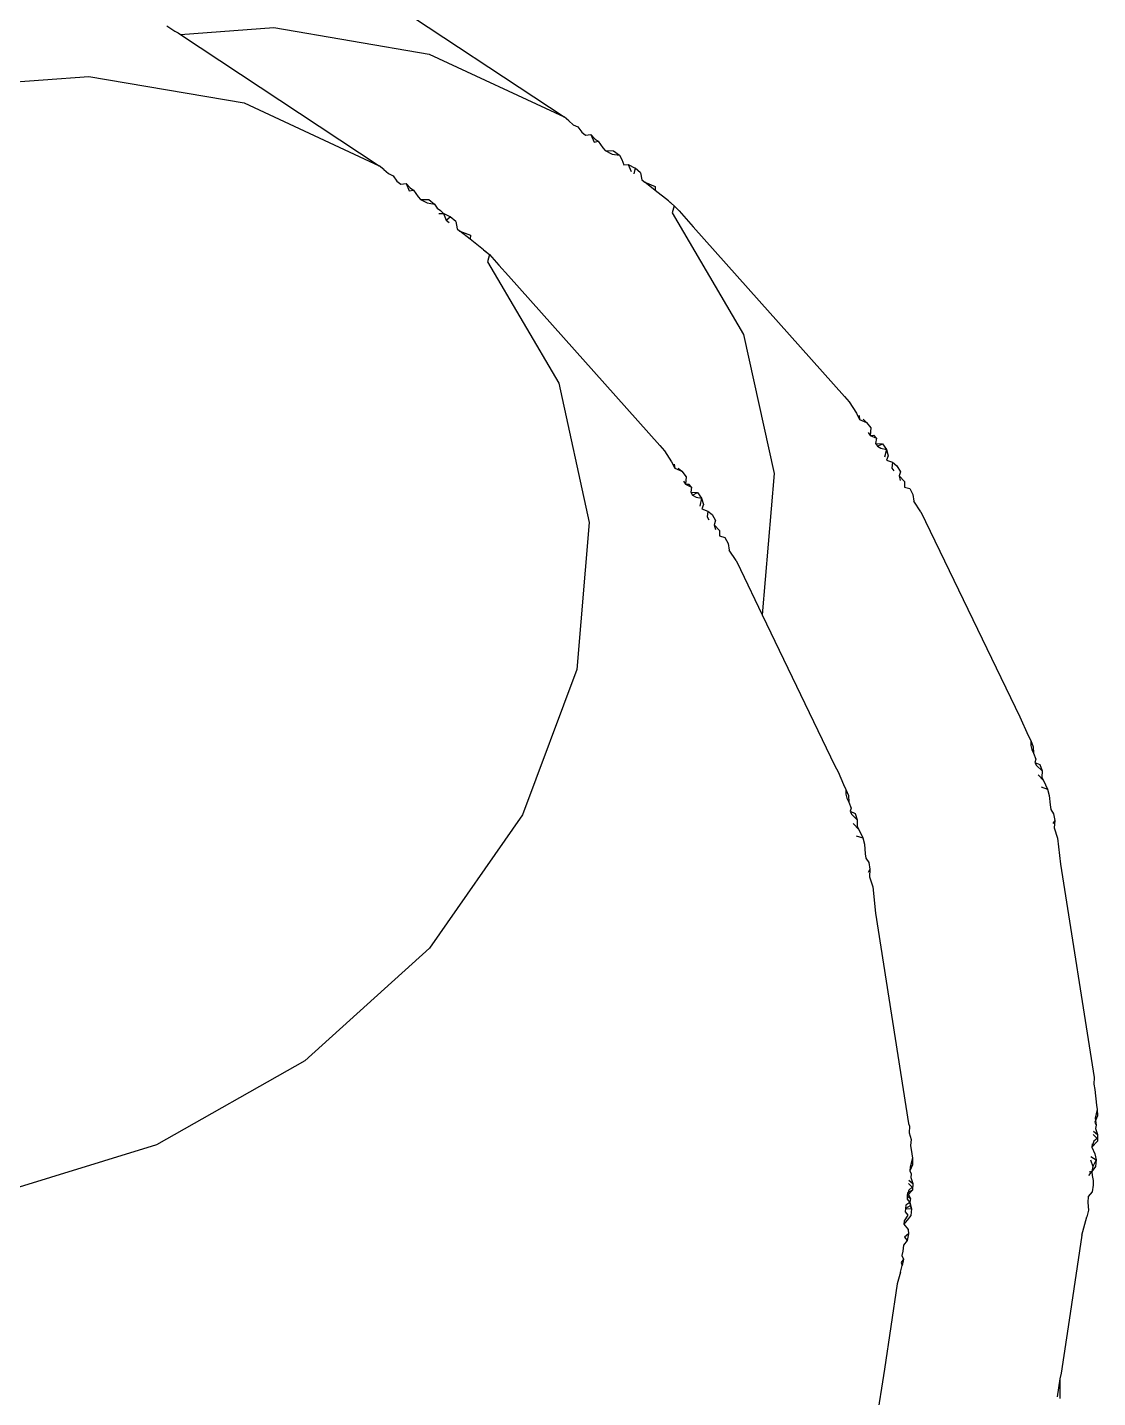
# Model space of a CAD drawing. Header units: inches. Extents: x 9636 to 21597, y -10243 to 557.
# Drawn here: x 14664.23 to 14664.76, y -8335.944 to -8335.266 of the extents above; entities that cross this region are included whole.
import ezdxf

# ---------------------------------------------------------------- set-up
doc = ezdxf.new("R2010")
doc.units = ezdxf.units.IN
doc.header["$MEASUREMENT"] = 0
doc.layers.add('Edges', color=7, linetype='Continuous')

# ---------------------------------------------------------------- blocks, each defined once
blk = doc.blocks.new('FF')
at = {"layer": 'Edges', "color": 252, "true_color": 0x939598}
for p, q in [((14664.39622, -8335.24452), (14664.4957, -8335.31031)), ((14664.29922, -8335.26515), (14664.30318, -8335.26793)), ((14664.30318, -8335.26793), (14664.30478, -8335.26868)), ((14664.30478, -8335.26868), (14664.30597, -8335.26946)), ((14664.30597, -8335.26946), (14664.35204, -8335.2661)), ((14664.30597, -8335.26946), (14664.40426, -8335.33447)), ((14664.35204, -8335.2661), (14664.42888, -8335.27922)), ((14664.42888, -8335.27922), (14664.4957, -8335.31031)), ((14664.17941, -8335.29618), (14664.2606, -8335.29026)), ((14664.2606, -8335.29026), (14664.33744, -8335.30338)), ((14664.33744, -8335.30338), (14664.40426, -8335.33447)), ((14664.49798, -8335.31216), (14664.4957, -8335.31031)), ((14664.49798, -8335.31216), (14664.50021, -8335.31415)), ((14664.50021, -8335.31415), (14664.50257, -8335.31523)), ((14664.50257, -8335.31523), (14664.50444, -8335.31791)), ((14664.50444, -8335.31791), (14664.50631, -8335.3194)), ((14664.50631, -8335.3194), (14664.50899, -8335.31901)), ((14664.50899, -8335.31901), (14664.51102, -8335.32128)), ((14664.50899, -8335.31901), (14664.51052, -8335.32273)), ((14664.51052, -8335.32273), (14664.5126, -8335.32233)), ((14664.51102, -8335.32128), (14664.5126, -8335.32233)), ((14664.5126, -8335.32233), (14664.51488, -8335.32561)), ((14664.51488, -8335.32561), (14664.51607, -8335.32695)), ((14664.51607, -8335.32695), (14664.51948, -8335.32865)), ((14664.51607, -8335.32695), (14664.52019, -8335.32703)), ((14664.51948, -8335.32865), (14664.52305, -8335.32923)), ((14664.52019, -8335.32703), (14664.52305, -8335.32923)), ((14664.52305, -8335.32923), (14664.52431, -8335.33128)), ((14664.52431, -8335.33128), (14664.52522, -8335.33393)), ((14664.40654, -8335.33631), (14664.40426, -8335.33447)), ((14664.40654, -8335.33631), (14664.40877, -8335.33831)), ((14664.40877, -8335.33831), (14664.41113, -8335.33939)), ((14664.52522, -8335.33393), (14664.52742, -8335.3339)), ((14664.52742, -8335.3339), (14664.53082, -8335.33558)), ((14664.52742, -8335.3339), (14664.52886, -8335.33728)), ((14664.53082, -8335.33558), (14664.53026, -8335.33839)), ((14664.53352, -8335.33792), (14664.53082, -8335.33558)), ((14664.53352, -8335.33792), (14664.53418, -8335.34149)), ((14664.41113, -8335.33939), (14664.413, -8335.34207)), ((14664.413, -8335.34207), (14664.41487, -8335.34355)), ((14664.41487, -8335.34355), (14664.41755, -8335.34317)), ((14664.41755, -8335.34317), (14664.41958, -8335.34544)), ((14664.41755, -8335.34317), (14664.41907, -8335.34689)), ((14664.41958, -8335.34544), (14664.42116, -8335.34649)), ((14664.53418, -8335.34149), (14664.53558, -8335.3426)), ((14664.53558, -8335.3426), (14664.54084, -8335.34466)), ((14664.54069, -8335.34666), (14664.53558, -8335.3426)), ((14664.54084, -8335.34466), (14664.54069, -8335.34666)), ((14664.41907, -8335.34689), (14664.42116, -8335.34649)), ((14664.42116, -8335.34649), (14664.42344, -8335.34977)), ((14664.42344, -8335.34977), (14664.42463, -8335.35111)), ((14664.42463, -8335.35111), (14664.42804, -8335.35281)), ((14664.42463, -8335.35111), (14664.42875, -8335.35119)), ((14664.42875, -8335.35119), (14664.43161, -8335.35339)), ((14664.54729, -8335.35189), (14664.54069, -8335.34666)), ((14664.54729, -8335.35189), (14664.54842, -8335.35279)), ((14664.54729, -8335.35189), (14664.55024, -8335.35423)), ((14664.42804, -8335.35281), (14664.43161, -8335.35339)), ((14664.43161, -8335.35339), (14664.43287, -8335.35544)), ((14664.43287, -8335.35544), (14664.43461, -8335.35659)), ((14664.43378, -8335.35809), (14664.43598, -8335.35806)), ((14664.43461, -8335.35659), (14664.43598, -8335.35806)), ((14664.43598, -8335.35806), (14664.43742, -8335.36144)), ((14664.43938, -8335.35974), (14664.43598, -8335.35806)), ((14664.55024, -8335.35423), (14664.5492, -8335.35781)), ((14664.5492, -8335.35781), (14664.58449, -8335.41792)), ((14664.55024, -8335.35423), (14664.55261, -8335.35683)), ((14664.55261, -8335.35683), (14664.55493, -8335.35946)), ((14664.55493, -8335.35946), (14664.5596, -8335.36473)), ((14664.43742, -8335.36144), (14664.43938, -8335.35974)), ((14664.43742, -8335.36144), (14664.43882, -8335.36255)), ((14664.44207, -8335.36208), (14664.43938, -8335.35974)), ((14664.44207, -8335.36208), (14664.44274, -8335.36565)), ((14664.44274, -8335.36565), (14664.44414, -8335.36676)), ((14664.5596, -8335.36473), (14664.63444, -8335.44868)), ((14664.44414, -8335.36676), (14664.4494, -8335.36882)), ((14664.44925, -8335.37082), (14664.44414, -8335.36676)), ((14664.4494, -8335.36882), (14664.44925, -8335.37082)), ((14664.45585, -8335.37605), (14664.44925, -8335.37082)), ((14664.45585, -8335.37605), (14664.45698, -8335.37694)), ((14664.45585, -8335.37605), (14664.4588, -8335.37839)), ((14664.4588, -8335.37839), (14664.45776, -8335.38197)), ((14664.4588, -8335.37839), (14664.46117, -8335.38099)), ((14664.45776, -8335.38197), (14664.49305, -8335.44208)), ((14664.46117, -8335.38099), (14664.46349, -8335.38362)), ((14664.46349, -8335.38362), (14664.46816, -8335.38889)), ((14664.46816, -8335.38889), (14664.543, -8335.47284)), ((14664.58449, -8335.41792), (14664.59959, -8335.48673)), ((14664.49305, -8335.44208), (14664.50815, -8335.51089)), ((14664.63444, -8335.44868), (14664.63681, -8335.45128)), ((14664.63681, -8335.45128), (14664.64034, -8335.4568)), ((14664.64034, -8335.4568), (14664.64194, -8335.45998)), ((14664.64166, -8335.45802), (14664.64194, -8335.45998)), ((14664.64194, -8335.45998), (14664.64537, -8335.46143)), ((14664.64367, -8335.45986), (14664.64537, -8335.46143)), ((14664.64537, -8335.46143), (14664.64751, -8335.46417)), ((14664.64621, -8335.46643), (14664.64716, -8335.46785)), ((14664.64751, -8335.46417), (14664.64716, -8335.46785)), ((14664.64716, -8335.46785), (14664.64889, -8335.46778)), ((14664.64716, -8335.46785), (14664.65023, -8335.46928)), ((14664.64889, -8335.46778), (14664.65023, -8335.46928)), ((14664.543, -8335.47284), (14664.54537, -8335.47544)), ((14664.65023, -8335.46928), (14664.6498, -8335.47183)), ((14664.6498, -8335.47183), (14664.65322, -8335.47198)), ((14664.6498, -8335.47183), (14664.65074, -8335.47325)), ((14664.65074, -8335.47325), (14664.65322, -8335.47198)), ((14664.65074, -8335.47325), (14664.65248, -8335.47426)), ((14664.65248, -8335.47426), (14664.65516, -8335.47482)), ((14664.65322, -8335.47198), (14664.65516, -8335.47482)), ((14664.54537, -8335.47544), (14664.5489, -8335.48096)), ((14664.5489, -8335.48096), (14664.5505, -8335.48414)), ((14664.65516, -8335.47482), (14664.65431, -8335.47864)), ((14664.65516, -8335.47482), (14664.6561, -8335.47795)), ((14664.6561, -8335.47795), (14664.65525, -8335.48006)), ((14664.65525, -8335.48006), (14664.65823, -8335.48119)), ((14664.65823, -8335.48119), (14664.65789, -8335.48403)), ((14664.65823, -8335.48119), (14664.66034, -8335.4829)), ((14664.55022, -8335.48217), (14664.5505, -8335.48414)), ((14664.5505, -8335.48414), (14664.55393, -8335.48559)), ((14664.55223, -8335.48402), (14664.55393, -8335.48559)), ((14664.55393, -8335.48559), (14664.55607, -8335.48833)), ((14664.59959, -8335.48673), (14664.59371, -8335.55662)), ((14664.65789, -8335.48403), (14664.65883, -8335.48545)), ((14664.66034, -8335.4829), (14664.66208, -8335.48583)), ((14664.66208, -8335.48583), (14664.66147, -8335.48792)), ((14664.66147, -8335.48792), (14664.662, -8335.49023)), ((14664.66147, -8335.48792), (14664.66411, -8335.49075)), ((14664.55477, -8335.49059), (14664.55572, -8335.49201)), ((14664.55607, -8335.48833), (14664.55572, -8335.49201)), ((14664.55572, -8335.49201), (14664.55745, -8335.49193)), ((14664.55572, -8335.49201), (14664.55879, -8335.49344)), ((14664.55745, -8335.49193), (14664.55879, -8335.49344)), ((14664.55879, -8335.49344), (14664.55835, -8335.49599)), ((14664.66411, -8335.49075), (14664.66411, -8335.49341)), ((14664.66411, -8335.49341), (14664.6667, -8335.49417)), ((14664.6667, -8335.49417), (14664.66825, -8335.49719)), ((14664.55835, -8335.49599), (14664.56178, -8335.49614)), ((14664.55835, -8335.49599), (14664.5593, -8335.49741)), ((14664.5593, -8335.49741), (14664.56178, -8335.49614)), ((14664.5593, -8335.49741), (14664.56104, -8335.49842)), ((14664.56104, -8335.49842), (14664.56372, -8335.49898)), ((14664.56178, -8335.49614), (14664.56372, -8335.49898)), ((14664.56372, -8335.49898), (14664.56287, -8335.5028)), ((14664.56372, -8335.49898), (14664.56465, -8335.50211)), ((14664.66825, -8335.49719), (14664.66878, -8335.50044)), ((14664.67221, -8335.50562), (14664.66878, -8335.50044)), ((14664.56465, -8335.50211), (14664.56381, -8335.50422)), ((14664.56381, -8335.50422), (14664.56679, -8335.50535)), ((14664.56679, -8335.50535), (14664.56645, -8335.50819)), ((14664.56645, -8335.50819), (14664.56739, -8335.50961)), ((14664.56679, -8335.50535), (14664.56889, -8335.50706)), ((14664.56889, -8335.50706), (14664.57064, -8335.50999)), ((14664.67221, -8335.50562), (14664.72118, -8335.60718)), ((14664.50815, -8335.51089), (14664.50202, -8335.58372)), ((14664.57064, -8335.50999), (14664.57003, -8335.51207)), ((14664.57003, -8335.51207), (14664.57056, -8335.51439)), ((14664.57003, -8335.51207), (14664.57267, -8335.5149)), ((14664.57267, -8335.5149), (14664.57267, -8335.51756)), ((14664.57267, -8335.51756), (14664.57526, -8335.51833)), ((14664.57526, -8335.51833), (14664.57681, -8335.52135)), ((14664.57681, -8335.52135), (14664.57734, -8335.5246)), ((14664.58077, -8335.52978), (14664.57734, -8335.5246)), ((14664.58077, -8335.52978), (14664.58305, -8335.53425)), ((14664.58305, -8335.53425), (14664.59371, -8335.55662)), ((14664.59371, -8335.55662), (14664.62974, -8335.63134)), ((14664.50202, -8335.58372), (14664.47509, -8335.6556)), ((14664.72118, -8335.60718), (14664.72539, -8335.61638)), ((14664.72539, -8335.61638), (14664.72657, -8335.61884)), ((14664.72657, -8335.61884), (14664.72786, -8335.62194)), ((14664.72657, -8335.61884), (14664.72661, -8335.62127)), ((14664.72661, -8335.62127), (14664.72709, -8335.62321)), ((14664.72709, -8335.62321), (14664.72803, -8335.62517)), ((14664.72786, -8335.62194), (14664.72803, -8335.62517)), ((14664.72803, -8335.62517), (14664.72917, -8335.62814)), ((14664.72917, -8335.62814), (14664.72869, -8335.62964)), ((14664.72869, -8335.62964), (14664.72941, -8335.63116)), ((14664.72869, -8335.62964), (14664.73116, -8335.63073)), ((14664.62974, -8335.63134), (14664.63124, -8335.63438)), ((14664.63124, -8335.63438), (14664.63395, -8335.64053)), ((14664.72941, -8335.63116), (14664.73223, -8335.63389)), ((14664.73021, -8335.63573), (14664.73296, -8335.63866)), ((14664.73116, -8335.63073), (14664.73223, -8335.63389)), ((14664.73223, -8335.63389), (14664.73216, -8335.63698)), ((14664.73216, -8335.63698), (14664.73296, -8335.63866)), ((14664.63395, -8335.64053), (14664.63513, -8335.64299)), ((14664.63513, -8335.64299), (14664.63642, -8335.6461)), ((14664.63513, -8335.64299), (14664.63517, -8335.64543)), ((14664.73172, -8335.64181), (14664.73493, -8335.64282)), ((14664.73296, -8335.63866), (14664.73493, -8335.64282)), ((14664.73493, -8335.64282), (14664.73578, -8335.64603)), ((14664.63517, -8335.64543), (14664.63565, -8335.64737)), ((14664.63565, -8335.64737), (14664.63659, -8335.64932)), ((14664.63642, -8335.6461), (14664.63659, -8335.64932)), ((14664.63659, -8335.64932), (14664.63773, -8335.6523)), ((14664.73578, -8335.64603), (14664.73613, -8335.6507)), ((14664.73613, -8335.6507), (14664.73647, -8335.65295)), ((14664.47509, -8335.6556), (14664.4292, -8335.72163)), ((14664.63773, -8335.6523), (14664.63725, -8335.65379)), ((14664.63725, -8335.65379), (14664.63797, -8335.65532)), ((14664.63725, -8335.65379), (14664.63972, -8335.65488)), ((14664.63797, -8335.65532), (14664.64079, -8335.65805)), ((14664.63972, -8335.65488), (14664.64079, -8335.65805)), ((14664.73647, -8335.65295), (14664.73787, -8335.65509)), ((14664.73787, -8335.65509), (14664.7385, -8335.65834)), ((14664.63877, -8335.65989), (14664.64152, -8335.66282)), ((14664.64079, -8335.65805), (14664.64072, -8335.66113)), ((14664.64072, -8335.66113), (14664.64152, -8335.66282)), ((14664.64152, -8335.66282), (14664.64348, -8335.66698)), ((14664.7385, -8335.65834), (14664.73754, -8335.65993)), ((14664.7385, -8335.65834), (14664.73824, -8335.66209)), ((14664.73824, -8335.66209), (14664.73984, -8335.66708)), ((14664.64028, -8335.66597), (14664.64348, -8335.66698)), ((14664.64348, -8335.66698), (14664.64434, -8335.67019)), ((14664.64434, -8335.67019), (14664.64469, -8335.67486)), ((14664.73984, -8335.66708), (14664.74124, -8335.68003)), ((14664.64469, -8335.67486), (14664.64503, -8335.6771)), ((14664.64503, -8335.6771), (14664.64643, -8335.67925)), ((14664.64706, -8335.6825), (14664.6461, -8335.68409)), ((14664.64643, -8335.67925), (14664.64706, -8335.6825)), ((14664.64706, -8335.6825), (14664.6468, -8335.68625)), ((14664.74124, -8335.68003), (14664.75803, -8335.78554)), ((14664.6468, -8335.68625), (14664.6484, -8335.69124)), ((14664.6484, -8335.69124), (14664.6498, -8335.70419)), ((14664.6498, -8335.70419), (14664.66614, -8335.80829)), ((14664.4292, -8335.72163), (14664.36746, -8335.77732)), ((14664.36746, -8335.77732), (14664.29408, -8335.81886)), ((14664.75803, -8335.78554), (14664.75788, -8335.78883)), ((14664.75788, -8335.78883), (14664.75828, -8335.79143)), ((14664.75828, -8335.79143), (14664.75916, -8335.7992)), ((14664.75916, -8335.7992), (14664.75948, -8335.80132)), ((14664.75961, -8335.80461), (14664.75822, -8335.80759)), ((14664.75948, -8335.80132), (14664.75843, -8335.80572)), ((14664.75843, -8335.80572), (14664.75894, -8335.80911)), ((14664.75948, -8335.80132), (14664.75961, -8335.80461)), ((14664.66614, -8335.80829), (14664.66659, -8335.8097)), ((14664.66659, -8335.8097), (14664.66644, -8335.81298)), ((14664.66644, -8335.81298), (14664.66736, -8335.81626)), ((14664.7577, -8335.81218), (14664.75967, -8335.81384)), ((14664.75822, -8335.80759), (14664.75894, -8335.80911)), ((14664.75894, -8335.80911), (14664.75868, -8335.81087)), ((14664.75868, -8335.81087), (14664.75967, -8335.81384)), ((14664.29408, -8335.81886), (14664.21407, -8335.84344)), ((14664.66736, -8335.81626), (14664.66712, -8335.81924)), ((14664.66712, -8335.81924), (14664.66772, -8335.82336)), ((14664.75776, -8335.8171), (14664.75682, -8335.82002)), ((14664.75958, -8335.81713), (14664.75682, -8335.82002)), ((14664.757, -8335.81839), (14664.75682, -8335.82002)), ((14664.75682, -8335.82002), (14664.75822, -8335.82331)), ((14664.75752, -8335.81382), (14664.75938, -8335.81574)), ((14664.75938, -8335.81574), (14664.75776, -8335.8171)), ((14664.75967, -8335.81384), (14664.75958, -8335.81713)), ((14664.66804, -8335.82548), (14664.66698, -8335.82987)), ((14664.66772, -8335.82336), (14664.66804, -8335.82548)), ((14664.66804, -8335.82548), (14664.66817, -8335.82877)), ((14664.75612, -8335.82622), (14664.75727, -8335.82952)), ((14664.75631, -8335.82459), (14664.759, -8335.82635)), ((14664.759, -8335.82635), (14664.75727, -8335.82952)), ((14664.75822, -8335.82331), (14664.759, -8335.82635)), ((14664.759, -8335.82635), (14664.75869, -8335.82964)), ((14664.66817, -8335.82877), (14664.66677, -8335.83175)), ((14664.66698, -8335.82987), (14664.66677, -8335.83175)), ((14664.66677, -8335.83175), (14664.6675, -8335.83327)), ((14664.6675, -8335.83327), (14664.66724, -8335.83503)), ((14664.75689, -8335.83199), (14664.75525, -8335.83403)), ((14664.75689, -8335.83199), (14664.75543, -8335.8324)), ((14664.75727, -8335.82952), (14664.75689, -8335.83199)), ((14664.75869, -8335.82964), (14664.75689, -8335.83199)), ((14664.75689, -8335.83199), (14664.7569, -8335.83409)), ((14664.66607, -8335.83797), (14664.66794, -8335.8399)), ((14664.66626, -8335.83634), (14664.66823, -8335.838)), ((14664.66794, -8335.8399), (14664.66632, -8335.84125)), ((14664.66724, -8335.83503), (14664.66823, -8335.838)), ((14664.66823, -8335.838), (14664.66813, -8335.84129)), ((14664.7569, -8335.83409), (14664.75744, -8335.83659)), ((14664.75749, -8335.83882), (14664.75695, -8335.84209)), ((14664.75744, -8335.83659), (14664.75749, -8335.83882)), ((14664.66678, -8335.84747), (14664.66487, -8335.84874)), ((14664.66632, -8335.84125), (14664.66538, -8335.84418)), ((14664.66813, -8335.84129), (14664.66538, -8335.84418)), ((14664.66556, -8335.84255), (14664.66538, -8335.84418)), ((14664.66538, -8335.84418), (14664.66539, -8335.84582)), ((14664.66538, -8335.84418), (14664.66709, -8335.84541)), ((14664.66539, -8335.84582), (14664.66678, -8335.84747)), ((14664.66813, -8335.84129), (14664.66556, -8335.84255)), ((14664.66556, -8335.84255), (14664.66709, -8335.84541)), ((14664.66709, -8335.84541), (14664.66678, -8335.84747)), ((14664.66678, -8335.84747), (14664.6669, -8335.84912)), ((14664.66678, -8335.84747), (14664.66756, -8335.85051)), ((14664.755, -8335.84437), (14664.75481, -8335.84735)), ((14664.75481, -8335.84735), (14664.75513, -8335.85122)), ((14664.75695, -8335.84209), (14664.755, -8335.84437)), ((14664.66583, -8335.85368), (14664.66399, -8335.85656)), ((14664.66468, -8335.85037), (14664.6645, -8335.852)), ((14664.6645, -8335.852), (14664.66583, -8335.85368)), ((14664.66487, -8335.84874), (14664.66468, -8335.85037)), ((14664.6669, -8335.84912), (14664.66468, -8335.85037)), ((14664.66468, -8335.85037), (14664.66756, -8335.85051)), ((14664.66725, -8335.8538), (14664.66545, -8335.85615)), ((14664.6669, -8335.84912), (14664.66756, -8335.85051)), ((14664.66756, -8335.85051), (14664.66725, -8335.8538)), ((14664.75513, -8335.85122), (14664.75437, -8335.85447)), ((14664.66545, -8335.85615), (14664.6638, -8335.85819)), ((14664.66399, -8335.85656), (14664.6638, -8335.85819)), ((14664.6638, -8335.85819), (14664.666, -8335.86075)), ((14664.666, -8335.86075), (14664.66605, -8335.86298)), ((14664.75193, -8335.86353), (14664.75437, -8335.85447)), ((14664.66551, -8335.86625), (14664.66356, -8335.86853)), ((14664.66605, -8335.86298), (14664.66417, -8335.86452)), ((14664.66417, -8335.86452), (14664.66551, -8335.86625)), ((14664.66605, -8335.86298), (14664.66551, -8335.86625)), ((14664.75193, -8335.86353), (14664.74563, -8335.90565)), ((14664.66337, -8335.87151), (14664.66276, -8335.87371)), ((14664.66276, -8335.87371), (14664.66369, -8335.87538)), ((14664.66356, -8335.86853), (14664.66337, -8335.87151)), ((14664.66211, -8335.88187), (14664.66293, -8335.87863)), ((14664.66369, -8335.87538), (14664.6625, -8335.87707)), ((14664.6625, -8335.87707), (14664.66293, -8335.87863)), ((14664.66369, -8335.87538), (14664.66293, -8335.87863)), ((14664.66049, -8335.88768), (14664.65418, -8335.9298)), ((14664.66211, -8335.88187), (14664.66049, -8335.88768)), ((14664.74563, -8335.90565), (14664.74163, -8335.93177)), ((14664.65418, -8335.9298), (14664.65019, -8335.95593)), ((14664.74105, -8335.93468), (14664.7397, -8335.94351)), ((14664.74105, -8335.93468), (14664.74095, -8335.94436)), ((14664.74163, -8335.93177), (14664.74105, -8335.93468))]:
    blk.add_line(p, q, dxfattribs=at)

msp = doc.modelspace()

# ---------------------------------------------------------------- block references
at = {"color": 18, "true_color": 0x000000}
msp.add_blockref('FF', (0, 0), dxfattribs=at)

doc.saveas('drawing.dxf')
